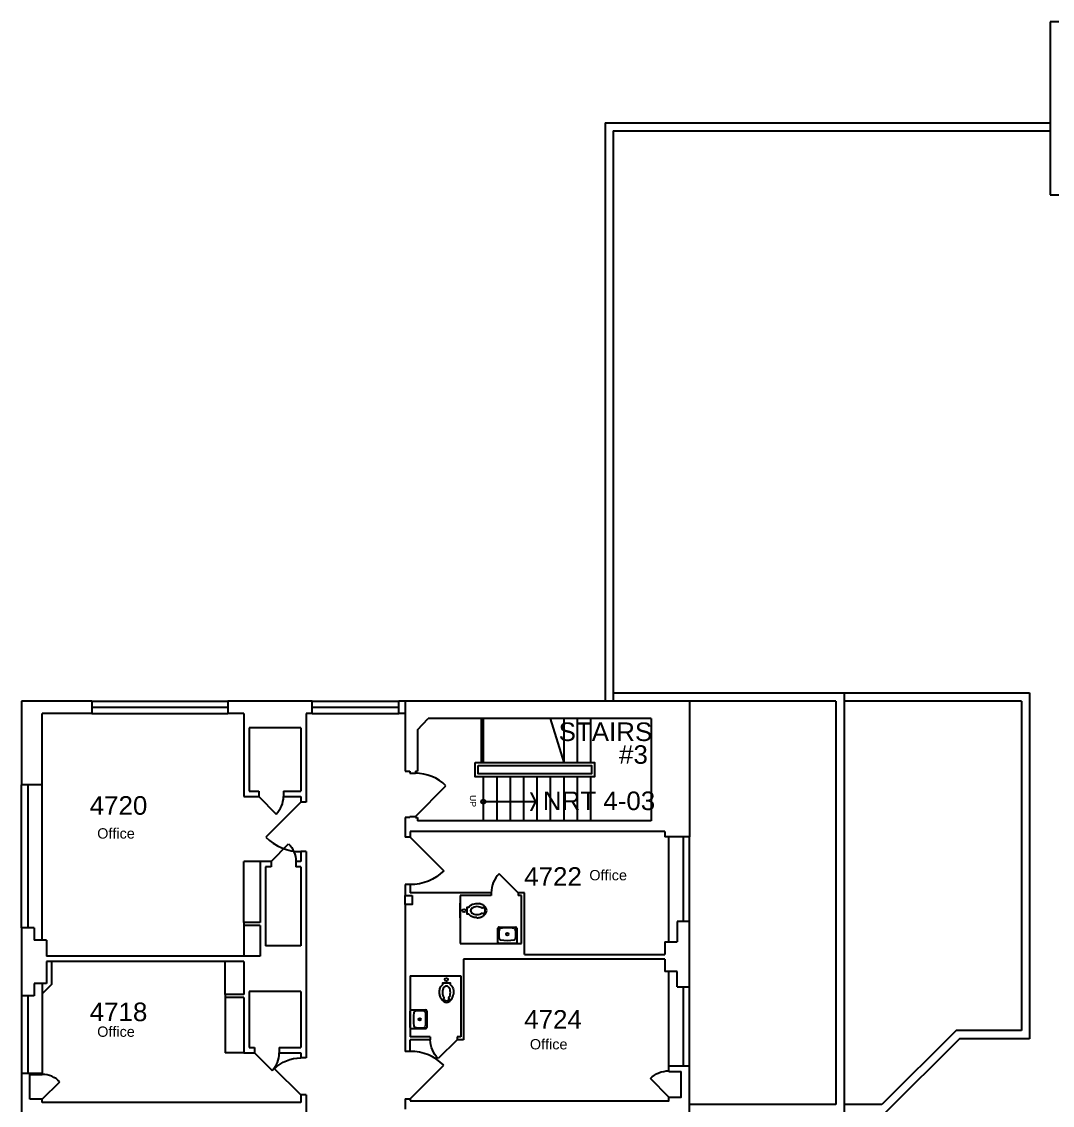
# Model space of a CAD drawing. Extents: x 1081 to 4588, y 254 to 3210.
# Drawn here: x 1691 to 2691, y 2159 to 3210 of the extents above; entities that cross this region are included whole.
import ezdxf

# ---------------------------------------------------------------- set-up
doc = ezdxf.new("R2010")
doc.units = 0
doc.header["$LTSCALE"] = 96
doc.header["$MEASUREMENT"] = 0
doc.layers.get('0').update_dxf_attribs({"linetype": 'CONTINUOUS'})
for name, color, linetype in [('A-ANNO-TEXT', 4, 'CONTINUOUS'), ('A-ANNO-TEXT-CTC', 181, 'CONTINUOUS'), ('A-DOOR', 2, 'CONTINUOUS'), ('A-FLOR-CASE', 3, 'CONTINUOUS'), ('A-FLOR-STRS', 2, 'CONTINUOUS'), ('A-GLAZ', 2, 'CONTINUOUS'), ('A-ROOF', 8, 'CONTINUOUS'), ('A-WALL-FULL', 6, 'CONTINUOUS'), ('A-WALL-SILL', 1, 'CONTINUOUS'), ('P-PREFIX', 2, 'CONTINUOUS')]:
    doc.layers.add(name, color=color, linetype=linetype)
doc.layers.add('DEF', color=31, linetype='CONTINUOUS', plot=False)
doc.layers.get('0').freeze()
doc.styles.add('ARIAL', font='arial.ttf')

# ---------------------------------------------------------------- blocks, each defined once
blk = doc.blocks.new('DOOR-E')
blk.add_line((0, 0), (-0.707, 0.707))
blk.add_arc((0, 0), 1, 135, 180)
blk = doc.blocks.new('ExstCounterSink')
for p, q in [((-8, 0), (8, 0)), ((-9.1, -14.9), (-9.1, -1.1)), ((9.1, -1.1), (9.1, -14.9)), ((8, -16), (-8, -16))]:
    blk.add_line(p, q)
blk.add_circle((0, -9.2), 1.24)
for centre, radius, start, end in [((-8, -1.1), 1.07, 90, 180), ((8, -1.1), 1.07, 0, 90), ((16.3, -9.6), 24.6, 168.3588, 189.0062), ((-6.4, -5), 1.42, 97.5232, 168.3588), ((0, -53.1), 50, 82.4768, 97.5232), ((6.4, -5), 1.42, 11.6412, 82.4768), ((-16.3, -9.6), 24.6, 350.9946, 11.6412), ((-8, -14.9), 1.07, 180, 270), ((-6.6, -13.3), 1.42, 189.0062, 260.5095), ((0, 25.9), 41.2, 260.5095, 279.4934), ((6.6, -13.3), 1.42, 279.4934, 350.9946), ((8, -14.9), 1.07, 270, 0)]:
    blk.add_arc(centre, radius, start, end)
blk = doc.blocks.new('FlrMntTanklessTlt')
for p, q in [((-7, 0), (-3, 0)), ((-3, 0), (0, 0)), ((0, 0), (3, 0)), ((3, 0), (7, 0)), ((-3.6, -23.8), (-3.6, -23.8)), ((-2.5, -21.1), (-2.5, -21.1))]:
    blk.add_line(p, q)
for points in [[(-6.9, -16.2, -0.074934), (-6.4, -12.6, -0.085426), (-4.9, -9.7, -0.066386), (-3.6, -8.3), (-3.6, -6.7), (3.4, -6.7), (3.4, -8.3, -0.066386), (4.8, -9.7, -0.085426), (6.3, -12.6, -0.111314), (6.7, -18)], [(4, -23.7, -0.562484), (3.2, -23.5), (2.4, -21.3, -0.238976), (2.5, -20.9, 0.08035), (3.4, -19, 0.074934), (3.8, -16.2, 0.074934), (3.4, -13.4, 0.085426), (2.4, -11.5, 0.066386), (1.6, -10.6, 0.330534), (-1.7, -10.6, 0.066386), (-2.5, -11.5, 0.085426), (-3.5, -13.4, 0.074934), (-3.9, -16.2, 0.074934), (-3.5, -19, 0.08035), (-2.6, -20.9, -0.238976), (-2.5, -21.3), (-3.3, -23.5, -0.549653), (-4.1, -23.7)], [(0, -25.8, 0.143932), (2.5, -25, 0.107177), (4.9, -22.6, 0.077997), (6.4, -19.2, 0.018605), (6.7, -18, 0.018605)], [(-4, -23.7, 0.06085), (-2.5, -25, 0.143932), (0, -25.8)], [(-3, -22.7, 0.063273), (-1.7, -23.8, 0.143932), (0, -24.2)], [(0, -24.2, 0.143932), (1.7, -23.8, 0.059203), (2.9, -22.8)]]:
    blk.add_lwpolyline(points, format="xyb")
blk.add_circle((-0.1, -3.7), 1.5)
for centre, radius, start, end in [((5.4, -16.2), 12.4, 180, 197.1416), ((2.7, -17), 9.56, 197.1416, 216.6725), ((1, -18.3), 7.43, 216.6725, 226.5742)]:
    blk.add_arc(centre, radius, start, end)

msp = doc.modelspace()

# ---------------------------------------------------------------- linework, layer by layer
at = {"layer": 'A-ANNO-TEXT'}
msp.add_line((2138.9, 2453.8), (2190.9, 2453.8), dxfattribs=at)
msp.add_circle((2138.9, 2453.8), 2, dxfattribs=at)
for points in [[(2184.1, 2462.8), (2188.6, 2453.8), (2186.4, 2462.8), (2190.9, 2453.8)], [(2184.1, 2444.8), (2188.6, 2453.8), (2186.4, 2444.8), (2190.9, 2453.8)]]:
    msp.add_solid(points, dxfattribs=at)
at = {"layer": 'A-FLOR-CASE'}
for p, q in [((1922.4, 2395.9), (1906.4, 2395.9)), ((1906.4, 2336.7), (1906.4, 2395.9)), ((1906.4, 2333.7), (1906.4, 2303.9)), ((1720, 2298.7), (1720, 2276.3)), ((1888.4, 2266.8), (1888.4, 2298.7)), ((1720, 2276.3), (1711, 2267.3)), ((1888.4, 2263.8), (1888.4, 2210.1)), ((1906.4, 2210.1), (1888.4, 2210.1))]:
    msp.add_line(p, q, dxfattribs=at)
at = {"layer": 'A-FLOR-STRS'}
for p, q in [((2136.9, 2534.3), (2136.9, 2491.8)), ((2138.9, 2534.3), (2138.9, 2491.8)), ((2203.9, 2534.3), (2216.9, 2491.8)), ((2216.9, 2534.3), (2216.9, 2491.8)), ((2229.9, 2534.3), (2229.9, 2491.8)), ((2242.9, 2534.3), (2242.9, 2491.8)), ((2138.9, 2477.8), (2138.9, 2435.3)), ((2151.9, 2477.8), (2151.9, 2435.3)), ((2164.9, 2477.8), (2164.9, 2435.3)), ((2177.9, 2477.8), (2177.9, 2435.3)), ((2190.9, 2477.8), (2190.9, 2435.3)), ((2203.9, 2477.8), (2203.9, 2435.3)), ((2216.9, 2477.8), (2216.9, 2435.3)), ((2229.9, 2477.8), (2229.9, 2435.3)), ((2242.9, 2477.8), (2242.9, 2435.3))]:
    msp.add_line(p, q, dxfattribs=at)
for points in [[(2130.9, 2491.8), (2246.9, 2491.8), (2246.9, 2477.8), (2130.9, 2477.8)], [(2133.9, 2488.8), (2243.9, 2488.8), (2243.9, 2480.8), (2133.9, 2480.8)]]:
    msp.add_lwpolyline(points, close=True, dxfattribs=at)
at = {"layer": 'A-GLAZ'}
for p, q in [((1759, 2545.3), (1891, 2545.3)), ((1973, 2545.3), (2057, 2545.3)), ((1697, 2470.1), (1697, 2331.3)), ((2333, 2337.4), (2333, 2419.7)), ((2333, 2197.4), (2333, 2274.1)), ((1697, 2265.3), (1697, 2190.2))]:
    msp.add_line(p, q, dxfattribs=at)
at = {"layer": 'A-ROOF'}
for p, q in [((2257, 3112.3), (2689, 3112.3)), ((2257, 3112.3), (2257, 2551.3)), ((2265, 3104.3), (2689, 3104.3)), ((2265, 3104.3), (2265, 2551.3)), ((2265, 2559.3), (2669, 2559.3)), ((2489, 2559.3), (2489, 2151.9)), ((2669, 2559.3), (2669, 2223.9)), ((2481, 2551.3), (2339, 2551.3)), ((2481, 2551.3), (2481, 2159.9)), ((2661, 2551.3), (2489, 2551.3)), ((2661, 2551.3), (2661, 2231.9)), ((2597.6, 2231.9), (2525.6, 2159.9)), ((2661, 2231.9), (2597.6, 2231.9)), ((2600.9, 2223.9), (2528.9, 2151.9)), ((2669, 2223.9), (2600.9, 2223.9)), ((2481, 2159.9), (2339, 2159.9)), ((2525.6, 2159.9), (2489, 2159.9))]:
    msp.add_line(p, q, dxfattribs=at)
at = {"layer": 'A-WALL-FULL'}
for p, q in [((3187, 3210.3), (2689, 3210.3)), ((2689, 3210.3), (2689, 3042.3)), ((2689, 3042.3), (2896, 3042.3)), ((1759, 2551.3), (1691, 2551.3)), ((1691, 2551.3), (1691, 2470.1)), ((1759, 2551.3), (1759, 2539.3)), ((1891, 2551.3), (1891, 2539.3)), ((1973, 2551.3), (1891, 2551.3)), ((1973, 2539.3), (1973, 2551.3)), ((2057, 2539.3), (2057, 2551.3)), ((2339, 2551.3), (2057, 2551.3)), ((2063, 2551.3), (2063, 2483.4)), ((2339, 2551.3), (2339, 2419.7)), ((1759, 2539.3), (1711, 2539.3)), ((1711, 2470.1), (1711, 2539.3)), ((1906.4, 2539.3), (1891, 2539.3)), ((1906.4, 2539.3), (1906.4, 2458.7)), ((1973, 2539.3), (1967, 2539.3)), ((1967, 2539.3), (1967, 2453.3)), ((2063, 2539.3), (2057, 2539.3)), ((2075, 2523.4), (2085.3, 2534.3)), ((2301.8, 2534.3), (2085.3, 2534.3)), ((2301.8, 2534.3), (2301.8, 2435.1)), ((1911.6, 2525.3), (1911.6, 2463.9)), ((1961.8, 2525.3), (1911.6, 2525.3)), ((1911.6, 2525.3), (1911.6, 2463.9)), ((1961.8, 2525.3), (1961.8, 2463.9)), ((2075, 2523.4), (2075, 2483.4)), ((2063, 2483.4), (2067.5, 2483.4)), ((2067.5, 2483.4), (2067.5, 2481.4)), ((2067.5, 2481.4), (2073, 2481.4)), ((2073, 2483.4), (2075, 2483.4)), ((2073, 2483.4), (2073, 2481.4)), ((1703, 2470.1), (1691, 2470.1)), ((1711, 2470.1), (1703, 2470.1)), ((1911.6, 2463.9), (1921, 2463.9)), ((1921, 2463.9), (1921, 2458.7)), ((1945, 2463.9), (1961.8, 2463.9)), ((1945, 2463.9), (1945, 2458.7)), ((1906.4, 2458.7), (1921, 2458.7)), ((1945, 2458.7), (1961.8, 2458.7)), ((1961.8, 2458.7), (1961.8, 2453.3)), ((1967, 2453.3), (1961.8, 2453.3)), ((2067.5, 2439.4), (2073, 2439.4)), ((2067.5, 2438.3), (2067.5, 2439.4)), ((2073, 2438.3), (2073, 2439.4)), ((2063, 2438.3), (2063, 2419.3)), ((2067.5, 2438.3), (2063, 2438.3)), ((2073, 2438.3), (2075, 2438.3)), ((2075, 2438.3), (2075, 2435.3)), ((2301.8, 2435.3), (2075, 2435.3)), ((2068, 2419.3), (2063, 2419.3)), ((2068, 2424.8), (2068, 2419.3)), ((2315, 2424.8), (2068, 2424.8)), ((2315, 2424.8), (2315, 2419.7)), ((2339, 2419.7), (2315, 2419.7)), ((1961.8, 2405.3), (1961.8, 2395.9)), ((1967, 2405.3), (1961.8, 2405.3)), ((1967, 2405.3), (1967, 2205.3)), ((1933, 2395.9), (1922.4, 2395.9)), ((1922.4, 2395.9), (1922.4, 2336.7)), ((1933, 2390.7), (1927.6, 2390.7)), ((1927.6, 2390.7), (1927.6, 2313.9)), ((1933, 2395.9), (1933, 2390.7)), ((1957, 2395.9), (1957, 2390.7)), ((1961.8, 2395.9), (1957, 2395.9)), ((1961.8, 2390.7), (1957, 2390.7)), ((1961.8, 2390.7), (1961.8, 2313.9)), ((2068, 2373.3), (2063, 2373.3)), ((2063, 2373.3), (2063, 2362.8)), ((2068, 2373.3), (2068, 2365.4)), ((2146.6, 2365.4), (2068, 2365.4)), ((2146.6, 2365.4), (2146.6, 2362.7)), ((2172.6, 2365.4), (2172.6, 2362.7)), ((2178.9, 2365.4), (2172.6, 2365.4)), ((2178.9, 2305.7), (2178.9, 2365.4)), ((2116.5, 2362.7), (2116.5, 2316.1)), ((2146.6, 2362.7), (2116.5, 2362.7)), ((2176.1, 2362.7), (2172.6, 2362.7)), ((2176.1, 2316.1), (2176.1, 2362.7)), ((2063, 2354.1), (2063, 2211.6)), ((1906.4, 2336.7), (1906.4, 2333.7)), ((1922.4, 2336.7), (1906.4, 2336.7)), ((1922.4, 2333.7), (1906.4, 2333.7)), ((1922.4, 2333.7), (1922.4, 2303.9)), ((2339, 2337.4), (2327, 2337.4)), ((2327, 2337.4), (2327, 2317.9)), ((2339, 2274.1), (2339, 2337.4)), ((1703, 2331.3), (1691, 2331.3)), ((1691, 2331.3), (1691, 2265.3)), ((1703, 2331.3), (1703, 2319.3)), ((1715, 2319.3), (1703, 2319.3)), ((1715, 2319.3), (1715, 2303.9)), ((1961.8, 2313.9), (1927.6, 2313.9)), ((2116.5, 2316.1), (2176.1, 2316.1)), ((2315, 2317.9), (2327, 2317.9)), ((2315, 2317.9), (2315, 2305.7)), ((1922.4, 2303.9), (1715, 2303.9)), ((2178.9, 2305.7), (2315, 2305.7)), ((1906.4, 2298.7), (1715, 2298.7)), ((1715, 2298.7), (1715, 2277.3)), ((1906.4, 2298.7), (1906.4, 2266.8)), ((2119.8, 2300.9), (2119.8, 2222.9)), ((2315, 2300.9), (2119.8, 2300.9)), ((2315, 2300.9), (2315, 2289.1)), ((2068, 2284.9), (2117.2, 2284.9)), ((2068, 2284.9), (2068, 2225.7)), ((2117.2, 2284.9), (2117.2, 2225.7)), ((2327, 2289.1), (2315, 2289.1)), ((2327, 2274.1), (2327, 2289.1)), ((1703, 2277.3), (1703, 2265.3)), ((1715, 2277.3), (1703, 2277.3)), ((2327, 2274.1), (2339, 2274.1)), ((1703, 2265.3), (1691, 2265.3)), ((1906.4, 2266.8), (1888.4, 2266.8)), ((1888.4, 2266.8), (1888.4, 2263.8)), ((1906.4, 2263.8), (1888.4, 2263.8)), ((1906.4, 2263.8), (1906.4, 2210.1)), ((1961.8, 2269.7), (1911.6, 2269.7)), ((1911.6, 2269.7), (1911.6, 2215.3)), ((1961.8, 2269.7), (1961.8, 2215.3)), ((2087.5, 2225.7), (2068, 2225.7)), ((2087.5, 2222.9), (2068, 2222.9)), ((2068, 2211.6), (2068, 2222.9)), ((2087.5, 2225.7), (2087.5, 2222.9)), ((2117.2, 2225.7), (2113.5, 2225.7)), ((2113.5, 2225.7), (2113.5, 2222.9)), ((2119.8, 2222.9), (2113.5, 2222.9)), ((1906.4, 2210.1), (1917, 2210.1)), ((1911.6, 2215.3), (1917, 2215.3)), ((1917, 2215.3), (1917, 2210.1)), ((1941, 2215.3), (1961.8, 2215.3)), ((1941, 2215.3), (1941, 2210.1)), ((1941, 2210.1), (1961.8, 2210.1)), ((1961.8, 2210.1), (1961.8, 2205.3)), ((2068, 2211.6), (2063, 2211.6)), ((1967, 2205.3), (1961.8, 2205.3)), ((2319, 2197.4), (2339, 2197.4)), ((2319, 2192.2), (2319, 2197.4)), ((2339, 2130.2), (2339, 2197.4)), ((1711, 2190.2), (1691, 2190.2)), ((1691, 2190.2), (1691, 2123)), ((2319, 2192.2), (2331, 2192.2)), ((1961.8, 2169.3), (1961.8, 2161.9)), ((1967, 2169.3), (1961.8, 2169.3)), ((1967, 2169.3), (1967, 2149.3)), ((2063, 2165.6), (2063, 2155.6)), ((2063, 2165.6), (2068, 2165.6)), ((2068, 2165.6), (2068, 2163.6)), ((1961.8, 2161.9), (1711, 2161.9))]:
    msp.add_line(p, q, dxfattribs=at)
msp.add_lwpolyline([(2070, 2362.8), (2070, 2354.1), (2063, 2354.1), (2063, 2362.8)], close=True, dxfattribs=at)
for points in [[(1699, 2165.2), (1699, 2189.2), (1711, 2189.2), (1711, 2190.2)], [(2068, 2163.6), (2319, 2163.6), (2319, 2167.2), (2331, 2167.2), (2331, 2192.2)], [(1711, 2161.9), (1711, 2165.2), (1699, 2165.2)]]:
    msp.add_lwpolyline(points, dxfattribs=at)
at = {"layer": 'A-WALL-SILL'}
for p, q in [((1759, 2551.3), (1891, 2551.3)), ((1973, 2551.3), (2057, 2551.3)), ((1759, 2539.3), (1891, 2539.3)), ((1973, 2539.3), (2057, 2539.3)), ((1691, 2331.3), (1691, 2470.1)), ((1711, 2319.3), (1711, 2470.1)), ((1711, 2319.3), (1711, 2470.1)), ((2319, 2317.9), (2319, 2419.7)), ((2339, 2337.4), (2339, 2419.7)), ((2319, 2197.4), (2319, 2289.1)), ((1711, 2277.3), (1711, 2190.2)), ((2339, 2197.4), (2339, 2274.1)), ((1691, 2265.3), (1691, 2190.2)), ((1711, 2267.3), (1711, 2190.2))]:
    msp.add_line(p, q, dxfattribs=at)

# ---------------------------------------------------------------- block references
at = {"layer": 'A-DOOR'}
for p, xscale, yscale, zscale, rotation in [((2073, 2439.4), 42, 42, 42, 270), ((1921, 2458.7), 24, 24, 24, 180), ((1961.8, 2453.3), 48, 48, 48, 90), ((2068, 2419.3), -45.99999999999955, 45.99999999999955, 45.99999999999955, 270), ((2113.5, 2222.9), -25.99999999999886, 25.99999999999909, 25.99999999999909, 180), ((1917, 2210.1), 24, 24, 24, 180), ((2068, 2165.6), 46, 46, 46, 270), ((1961.8, 2169.3), -36, 36, 36.00000000000001, 90), ((1711, 2165.2), 24, 24, 24, 270), ((2319, 2167.2), -25.47602620068938, 25.47602620068938, 25.47602620068938, 90)]:
    msp.add_blockref('DOOR-E', p, dxfattribs=dict(at, xscale=xscale, yscale=yscale, zscale=zscale, rotation=rotation))
for p, xscale, yscale, zscale in [((1933, 2395.9), -24, 24, 24), ((2172.6, 2365.4), 25.99999999999886, 25.99999999999886, 25.99999999999886)]:
    msp.add_blockref('DOOR-E', p, dxfattribs=dict(at, xscale=xscale, yscale=yscale, zscale=zscale))
at = {"layer": 'P-PREFIX'}
for name, p, rotation in [('FlrMntTanklessTlt', (2116.5, 2348.2), 90), ('ExstCounterSink', (2162.2, 2316.1), 180), ('ExstCounterSink', (2068, 2242.7), 90)]:
    msp.add_blockref(name, p, dxfattribs=dict(at, rotation=rotation))
msp.add_blockref('FlrMntTanklessTlt', (2103.2, 2284.9), dxfattribs=at)

# ---------------------------------------------------------------- texts
at = {"layer": 'A-ANNO-TEXT', "style": 'ARIAL'}
for s, p in [('STAIRS', (2212, 2512.6)), ('#3', (2270.6, 2490.5)), ('4720', (1757, 2441.1)), ('4722', (2178.6, 2372.2)), ('4718', (1757, 2240.9)), ('4724', (2178.6, 2233.6))]:
    msp.add_text(s, height=18, dxfattribs=at).set_placement(p)
msp.add_text('UP', height=6, rotation=270, dxfattribs=at).set_placement((2125.9, 2460.2))
at = {"layer": 'A-ANNO-TEXT-CTC', "style": 'ARIAL'}
msp.add_text('NRT 4-03', height=18, dxfattribs=at).set_placement((2196.7, 2445.6))
at = {"layer": 'DEF', "style": 'ARIAL'}
for p in [(1764.3, 2418), (2241.8, 2377.5), (1764.3, 2225.7), (2184.1, 2213.5)]:
    msp.add_text('Office', height=10, dxfattribs=at).set_placement(p)

doc.saveas('drawing.dxf')
